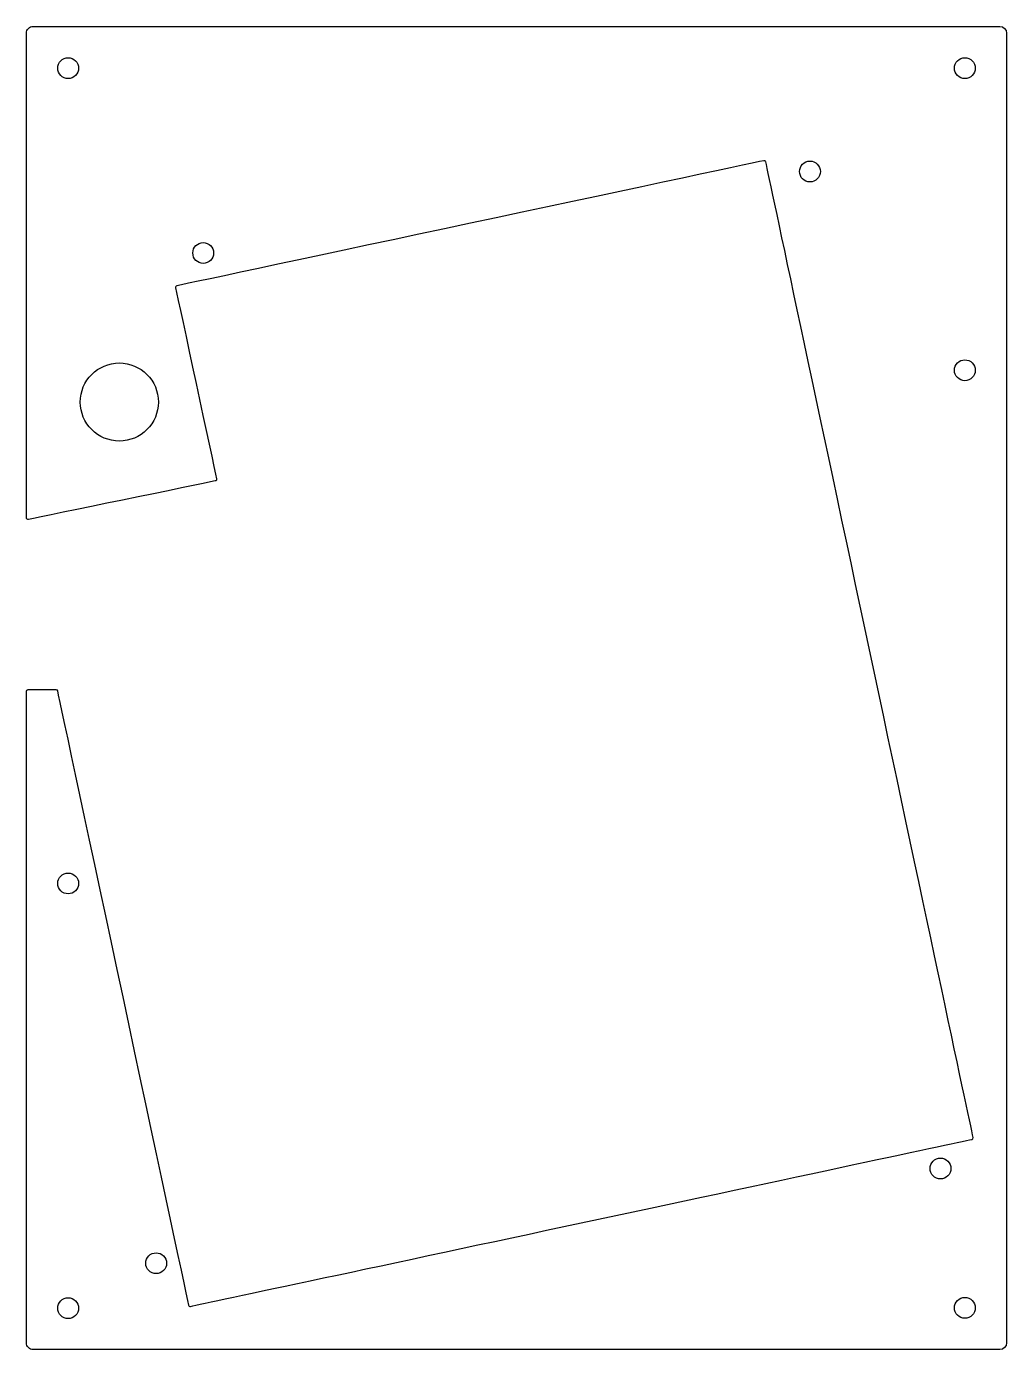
# Model space of a CAD drawing. Extents: x 61 to 155, y 71 to 198.
import ezdxf

# ---------------------------------------------------------------- set-up
doc = ezdxf.new("R2010")
doc.units = 0
doc.layers.get('0').update_dxf_attribs({"linetype": 'CONTINUOUS'})

msp = doc.modelspace()

# ---------------------------------------------------------------- linework, layer by layer
at = {"color": 1}
for points in [[(65.267501, 192.54851)], [(151.3205, 192.54851)], [(136.45388, 182.624391)], [(78.229121, 174.803393)], [(70.177575, 165.249183)], [(151.3205, 163.548483)], [(79.510975, 154.112468)], [(65.267501, 114.28984)], [(148.980313, 86.923033)], [(73.711562, 77.831527)], [(65.267501, 73.516913)], [(151.3205, 73.54824)]]:
    msp.add_lwpolyline(points, close=True, dxfattribs=at)
for points in [[(61.265647, 196.908505), (61.265647, 197.078261), (61.333126, 197.240991), (61.453099, 197.361048)], [(61.265647, 150.384425), (61.265647, 153.451221), (61.265647, 191.492209), (61.265647, 196.908505)], [(61.453099, 197.361048), (61.573156, 197.481105), (61.73597, 197.5485), (61.905727, 197.5485)], [(61.905727, 197.5485), (69.732567, 197.5485), (146.851793, 197.5485), (154.67838, 197.5485)], [(154.67838, 197.5485), (155.03144, 197.5485), (155.31846, 197.261988), (155.31846, 196.908505)], [(155.31846, 196.908505), (155.31846, 187.630985), (155.31846, 80.466353), (155.31846, 71.18858)], [(64.265725, 193.548677), (64.265725, 194.100535), (64.71412, 194.548506), (65.267501, 194.548506)], [(65.267501, 194.548506), (65.817242, 194.548506), (66.265721, 194.100535), (66.265721, 193.548677)], [(150.318047, 193.548677), (150.318047, 194.100535), (150.76678, 194.548506), (151.3205, 194.548506)], [(151.3205, 194.548506), (151.869987, 194.548506), (152.31872, 194.100535), (152.31872, 193.548677)], [(65.267501, 192.54851), (64.71412, 192.54851), (64.265725, 192.995804), (64.265725, 193.548677)], [(66.265721, 193.548677), (66.265721, 192.995804), (65.817242, 192.54851), (65.267501, 192.54851)], [(151.3205, 192.54851), (150.76678, 192.54851), (150.318047, 192.995804), (150.318047, 193.548677)], [(152.31872, 193.548677), (152.31872, 192.995804), (151.869987, 192.54851), (151.3205, 192.54851)], [(132.03174, 184.663503), (128.870287, 183.989472), (78.861327, 173.327653), (75.699027, 172.653452)], [(132.152813, 184.641236), (132.116407, 184.66435), (132.073227, 184.672309), (132.03174, 184.663503)], [(132.221393, 184.540229), (132.212927, 184.5818), (132.188373, 184.618122), (132.152813, 184.641236)], [(152.114673, 90.907447), (151.233293, 95.055267), (133.10362, 180.388683), (132.221393, 184.540229)], [(135.452273, 183.624559), (135.452273, 184.176416), (135.90016, 184.624387), (136.45388, 184.624387)], [(136.45388, 184.624387), (137.003367, 184.624387), (137.4521, 184.176416), (137.4521, 183.624559)], [(136.45388, 182.624391), (135.90016, 182.624391), (135.452273, 183.071685), (135.452273, 183.624559)], [(137.4521, 183.624559), (137.4521, 183.071685), (137.003367, 182.624391), (136.45388, 182.624391)], [(77.227345, 175.80356), (77.227345, 176.355417), (77.675825, 176.803389), (78.229121, 176.803389)], [(78.229121, 176.803389), (78.778862, 176.803389), (79.227341, 176.355417), (79.227341, 175.80356)], [(78.229121, 174.803393), (77.675825, 174.803393), (77.227345, 175.250687), (77.227345, 175.80356)], [(79.227341, 175.80356), (79.227341, 175.250687), (78.778862, 174.803393), (78.229121, 174.803393)], [(75.598105, 172.583941), (75.574991, 172.548296), (75.567032, 172.504947), (75.575922, 172.46346)], [(75.575922, 172.46346), (75.939819, 170.766232), (79.145807, 155.815199), (79.510975, 154.112468)], [(75.699027, 172.653452), (75.657456, 172.644562), (75.621134, 172.619585), (75.598105, 172.583941)], [(66.427604, 161.499211), (66.427604, 163.568888), (68.107899, 165.249183), (70.177575, 165.249183)], [(70.177575, 165.249183), (72.247252, 165.249183), (73.927547, 163.568888), (73.927547, 161.499211)], [(150.318047, 164.548651), (150.318047, 165.100508), (150.76678, 165.548479), (151.3205, 165.548479)], [(151.3205, 165.548479), (151.869987, 165.548479), (152.31872, 165.100508), (152.31872, 164.548651)], [(151.3205, 163.548483), (150.76678, 163.548483), (150.318047, 163.995777), (150.318047, 164.548651)], [(152.31872, 164.548651), (152.31872, 163.995777), (151.869987, 163.548483), (151.3205, 163.548483)], [(70.177575, 157.74924), (68.107899, 157.74924), (66.427604, 159.429535), (66.427604, 161.499211)], [(73.927547, 161.499211), (73.927547, 159.429535), (72.247252, 157.74924), (70.177575, 157.74924)], [(79.386769, 153.922137), (77.714687, 153.577629), (63.295191, 150.606252), (61.458009, 150.227707)], [(79.488453, 153.991479), (79.46517, 153.95575), (79.428594, 153.930773), (79.386769, 153.922137)], [(79.510975, 154.112468), (79.519865, 154.070727), (79.511821, 154.027124), (79.488453, 153.991479)], [(61.324575, 150.260389), (61.287321, 150.290784), (61.265647, 150.336335), (61.265647, 150.384425)], [(61.458009, 150.227707), (61.41085, 150.217971), (61.361913, 150.229993), (61.324575, 150.260389)], [(61.265647, 133.742261), (61.265647, 133.830653), (61.337359, 133.902281), (61.425667, 133.902281)], [(61.265647, 71.18858), (61.265647, 77.621553), (61.265647, 130.457279), (61.265647, 133.742261)], [(61.425667, 133.902281), (61.948399, 133.902281), (63.599483, 133.902281), (64.075225, 133.902281)], [(64.075225, 133.902281), (64.150748, 133.902281), (64.215941, 133.849449), (64.231689, 133.775619)], [(64.231689, 133.775619), (64.856699, 130.847084), (76.121683, 78.063513), (76.815188, 74.814007)], [(64.265725, 115.2906), (64.265725, 115.84178), (64.71412, 116.290513), (65.267501, 116.290513)], [(65.267501, 116.290513), (65.817242, 116.290513), (66.265721, 115.84178), (66.265721, 115.2906)], [(65.267501, 114.28984), (64.71412, 114.28984), (64.265725, 114.737727), (64.265725, 115.2906)], [(66.265721, 115.2906), (66.265721, 114.737727), (65.817242, 114.28984), (65.267501, 114.28984)], [(77.005095, 74.690393), (80.691736, 75.47864), (148.30806, 89.930393), (151.991907, 90.717793)], [(151.991907, 90.717793), (152.078267, 90.73642), (152.1333, 90.821087), (152.114673, 90.907447)], [(147.978707, 87.923793), (147.978707, 88.47582), (148.426593, 88.923707), (148.980313, 88.923707)], [(148.980313, 88.923707), (149.5298, 88.923707), (149.978533, 88.47582), (149.978533, 87.923793)], [(148.980313, 86.923033), (148.426593, 86.923033), (147.978707, 87.37092), (147.978707, 87.923793)], [(149.978533, 87.923793), (149.978533, 87.37092), (149.5298, 86.923033), (148.980313, 86.923033)], [(72.709786, 78.83144), (72.709786, 79.383467), (73.158265, 79.831353), (73.711562, 79.831353)], [(73.711562, 77.831527), (73.158265, 77.831527), (72.709786, 78.278567), (72.709786, 78.83144)], [(73.711562, 79.831353), (74.261303, 79.831353), (74.709782, 79.383467), (74.709782, 78.83144)], [(74.709782, 78.83144), (74.709782, 78.278567), (74.261303, 77.831527), (73.711562, 77.831527)], [(64.265725, 74.517673), (64.265725, 75.068853), (64.71412, 75.517587), (65.267501, 75.517587)], [(65.267501, 75.517587), (65.817242, 75.517587), (66.265721, 75.068853), (66.265721, 74.517673)], [(150.318047, 74.549), (150.318047, 75.10018), (150.76678, 75.548913), (151.3205, 75.548913)], [(151.3205, 75.548913), (151.869987, 75.548913), (152.31872, 75.10018), (152.31872, 74.549)], [(65.267501, 73.516913), (64.71412, 73.516913), (64.265725, 73.9648), (64.265725, 74.517673)], [(66.265721, 74.517673), (66.265721, 73.9648), (65.817242, 73.516913), (65.267501, 73.516913)], [(76.815188, 74.814007), (76.823993, 74.77252), (76.84897, 74.736113), (76.884615, 74.713253)], [(76.884615, 74.713253), (76.920259, 74.689547), (76.963609, 74.681927), (77.005095, 74.690393)], [(151.3205, 73.54824), (150.76678, 73.54824), (150.318047, 73.996127), (150.318047, 74.549)], [(152.31872, 74.549), (152.31872, 73.996127), (151.869987, 73.54824), (151.3205, 73.54824)], [(61.453099, 70.735613), (61.333126, 70.85584), (61.265647, 71.0184), (61.265647, 71.18858)], [(155.31846, 71.18858), (155.31846, 70.834673), (155.03144, 70.5485), (154.67838, 70.5485)], [(61.905727, 70.5485), (61.73597, 70.5485), (61.573156, 70.616233), (61.453099, 70.735613)], [(154.67838, 70.5485), (146.851793, 70.5485), (69.732567, 70.5485), (61.905727, 70.5485)]]:
    msp.add_open_spline(points, degree=3, dxfattribs=at)

doc.saveas('drawing.dxf')
